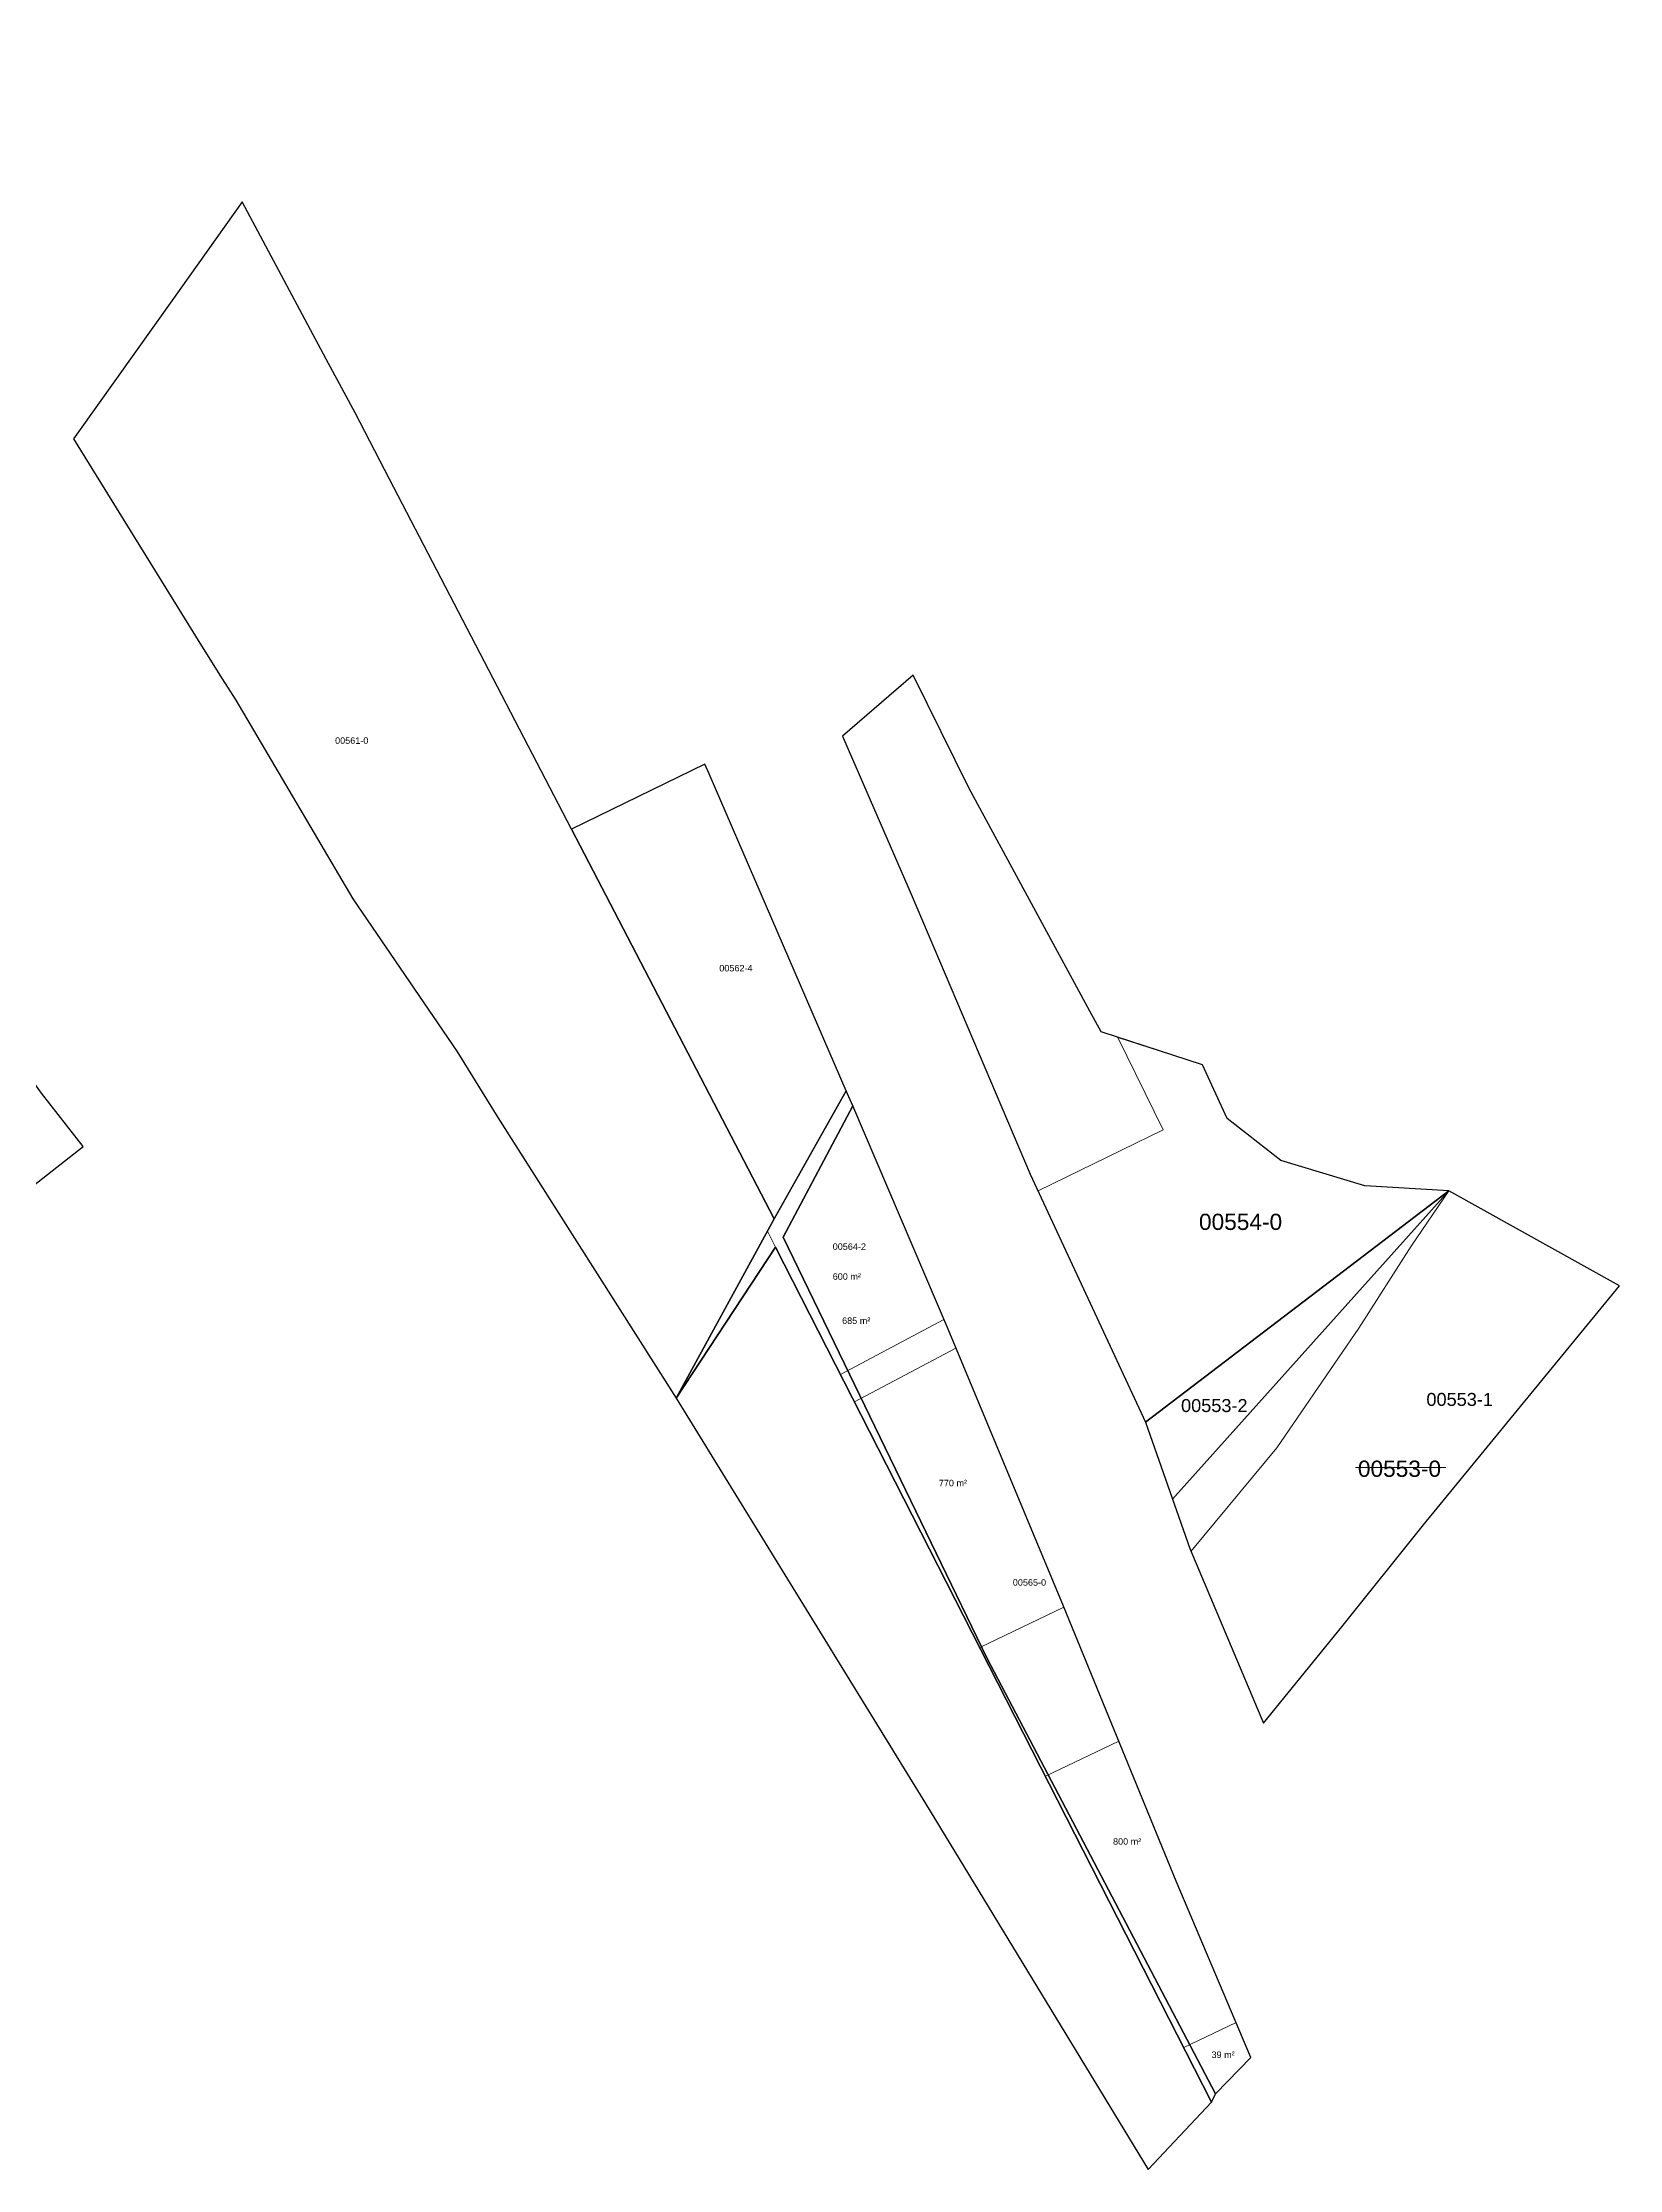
# Model space of a CAD drawing. Header units: metres. Extents: x 7513349 to 7514739, y 4689531 to 4690598.
# Drawn here: x 7513990.9 to 7514233.9, y 4690221.6 to 4690549.2 of the extents above; entities that cross this region are included whole.
import ezdxf

# ---------------------------------------------------------------- set-up
doc = ezdxf.new("R2010")
doc.units = ezdxf.units.M
for name, color, linetype, lineweight in [('mungese nr', 1, 'Continuous', 0), ('mungese parc matjet', 1, 'Continuous', 0), ('Ndarjet', 1, 'Continuous', 0), ('Nr Parceles Baze', 7, 'Continuous', 0), ('Parc-Kojshi', 251, 'Continuous', 0), ('Parcela Baze', 7, 'Continuous', 0)]:
    doc.layers.add(name, color=color, linetype=linetype, lineweight=lineweight)
doc.styles.get("Standard").update_dxf_attribs({"font": 'arial.ttf'})

msp = doc.modelspace()

# ---------------------------------------------------------------- linework, layer by layer
at = {"layer": 'mungese parc matjet', "flags": 128}
msp.add_lwpolyline([(7514207.592, 4690372.344), (7514194.636, 4690373.108), (7514181.734, 4690376.999), (7514173.453, 4690383.482), (7514169.653, 4690391.715), (7514156.624, 4690395.969), (7514163.566, 4690381.713), (7514144.299, 4690372.33), (7514160.866, 4690336.668)], close=True, dxfattribs=at)
for points in [[(7514163.566, 4690381.713), (7514156.624, 4690395.969)], [(7514144.299, 4690372.33), (7514163.566, 4690381.713)], [(7514167.87, 4690316.754), (7514181.107, 4690332.75), (7514193.737, 4690351.167), (7514201.818, 4690363.793), (7514207.592, 4690372.344)], [(7514193.214, 4690329.715), (7514207.156, 4690329.715)]]:
    msp.add_lwpolyline(points, dxfattribs=at)
at = {"layer": 'Ndarjet', "flags": 128}
for points in [[(7514165.004, 4690324.846), (7514207.592, 4690372.344)], [(7514103.862, 4690363.669), (7514102.622, 4690366.1)], [(7514129.804, 4690352.489), (7514113.869, 4690344.053)], [(7514135.322, 4690302.001), (7514148.282, 4690308.212)], [(7514166.765, 4690240.366), (7514174.818, 4690244.226)]]:
    msp.add_lwpolyline(points, dxfattribs=at)
at = {"layer": 'Ndarjet', "color": 3, "flags": 128}
msp.add_lwpolyline([(7514131.659, 4690348.077), (7514116.036, 4690339.806)], dxfattribs=at)
at = {"layer": 'Ndarjet', "color": 6, "flags": 128}
msp.add_lwpolyline([(7514145.456, 4690282.136), (7514156.76, 4690287.553)], dxfattribs=at)
at = {"layer": 'Parc-Kojshi', "lineweight": -3, "flags": 128}
for points in [[(7514072.429, 4690428.059), (7514052.35, 4690466.67), (7514044.38, 4690481.95), (7514039.056, 4690492.146), (7514034.63, 4690500.44), (7514021.678, 4690524.675), (7514010.81, 4690509.42), (7513996.437, 4690489.245), (7513995.666, 4690488.163), (7514015.155, 4690456.668), (7514018.603, 4690451.213), (7514020.685, 4690447.918), (7514038.694, 4690417.299), (7514054.723, 4690393.829), (7514061.052, 4690383.63), (7514088.531, 4690340.37), (7514103.662, 4690367.999)], [(7514093.614, 4690436.536), (7514092.978, 4690438.04), (7514072.429, 4690428.059), (7514103.662, 4690367.999), (7514114.753, 4690387.737)], [(7514103.862, 4690363.669), (7514088.531, 4690340.37), (7514126.959, 4690277.942), (7514161.297, 4690221.573), (7514171.057, 4690231.954)]]:
    msp.add_lwpolyline(points, close=True, dxfattribs=at)
at = {"layer": 'Parcela Baze', "lineweight": -3, "flags": 128}
for points in [[(7513969.544, 4690416.972), (7513959.744, 4690432.392), (7513949.225, 4690446.111), (7513912.746, 4690496.921), (7513895.407, 4690520.2), (7513881.768, 4690537.36), (7513869.63, 4690549.21), (7513851.89, 4690529.27), (7513846.72, 4690533.26), (7513764.65, 4690442.03), (7513761.53, 4690429.07), (7513777.63, 4690416.07), (7513757.522, 4690391.072), (7513782.322, 4690371.352), (7513788.361, 4690365.422), (7513818.26, 4690331.472), (7513823.83, 4690331.702), (7513831.05, 4690319.022), (7513840.519, 4690307.182), (7513857.908, 4690278.343), (7513861.51, 4690272.69), (7513997.18, 4690379.14), (7513990.753, 4690387.382)], [(7514181.734, 4690376.999), (7514173.453, 4690383.482), (7514169.653, 4690391.715), (7514154.033, 4690396.815), (7514152.3, 4690400.01), (7514133.681, 4690434.296), (7514125.061, 4690451.752), (7514114.162, 4690442.387), (7514124.754, 4690418.035), (7514143.102, 4690374.907), (7514160.866, 4690336.668), (7514207.592, 4690372.344), (7514194.636, 4690373.108)], [(7514115.741, 4690385.422), (7514114.753, 4690387.737), (7514103.662, 4690367.999), (7514088.531, 4690340.37), (7514103.862, 4690363.669), (7514171.057, 4690231.954), (7514171.667, 4690233.212), (7514136.444, 4690300.308), (7514105.013, 4690365.21)], [(7514130.441, 4690350.998), (7514115.741, 4690385.422), (7514105.013, 4690365.21), (7514136.444, 4690300.308), (7514171.667, 4690233.212), (7514177.097, 4690238.841), (7514165.608, 4690265.991), (7514148.23, 4690308.339)], [(7514233.898, 4690357.686), (7514207.592, 4690372.344), (7514160.866, 4690336.668), (7514167.67, 4690317.228), (7514179.033, 4690290.299), (7514191.101, 4690305.159), (7514203.699, 4690320.884), (7514218.624, 4690339.104)]]:
    msp.add_lwpolyline(points, close=True, dxfattribs=at)

# ---------------------------------------------------------------- texts
at = {"layer": 'mungese nr', "lineweight": -3}
for s, p in [('00553-2', (7514166.339, 4690338.247)), ('00553-1', (7514204.15, 4690339.192))]:
    msp.add_text(s, height=2, dxfattribs=at).set_placement(p)
at = {"layer": 'Ndarjet'}
for s, p in [('600 m²', (7514112.663, 4690358.623)), ('770 m²', (7514129.015, 4690326.811)), ('800 m²', (7514155.86, 4690271.599)), ('39 m²', (7514171.034, 4690238.744))]:
    msp.add_text(s, height=1, dxfattribs=at).set_placement(p)
at = {"layer": 'Ndarjet', "color": 3}
msp.add_text('685 m²', height=1, dxfattribs=at).set_placement((7514114.113, 4690351.823))
at = {"layer": 'Nr Parceles Baze', "lineweight": -3}
for s, height, p in [('00561-0', 1, (7514035.985, 4690441.178)), ('00562-4', 1, (7514095.188, 4690406.122)), ('00554-0', 2.5, (7514169.102, 4690366.296)), ('00564-2', 1, (7514112.663, 4690363.227)), ('00553-0', 2.5, (7514193.591, 4690328.267)), ('00565-0', 1, (7514140.415, 4690311.499))]:
    msp.add_text(s, height=height, dxfattribs=at).set_placement(p)

doc.saveas('drawing.dxf')
